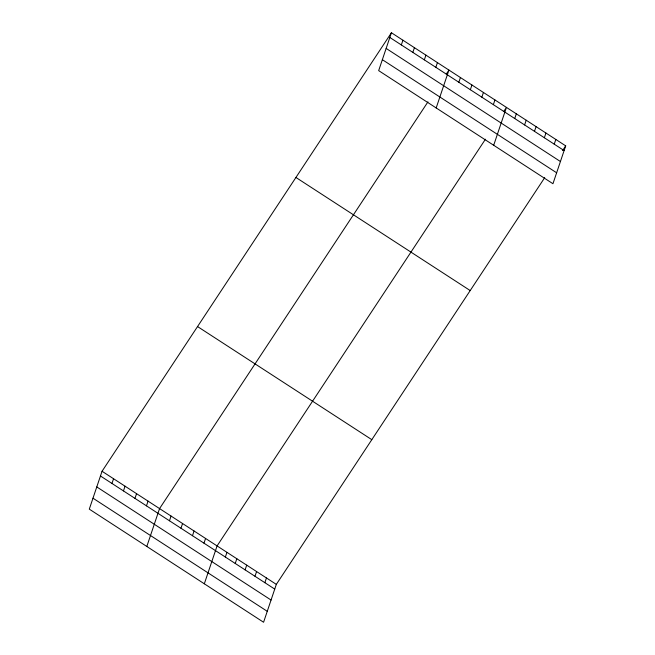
<?xml version="1.0" encoding="UTF-8"?>
<svg xmlns="http://www.w3.org/2000/svg" width="655" height="655" viewBox="0 0 655 655"><rect width="100%" height="100%" fill="white"/><g stroke="black" fill="none" stroke-linecap="round" stroke-linejoin="round"><path stroke-width="0.98" d="M391.42 32.75L378.672 70.625L552.951 183.727L565.699 145.86L391.42 32.75L102.049 471.272L89.301 509.14L263.58 622.25L276.328 584.375L544.706 177.661M111.964 483.456L113.552 478.731M123.468 490.923L125.056 486.198M134.971 498.381L136.559 493.665M146.474 505.848L148.063 501.132M146.818 546.466L159.558 508.599L427.944 101.877M169.473 520.782L171.061 516.058M180.976 528.241L182.565 523.525M192.48 535.708L194.068 530.992M203.983 543.175L205.572 538.459M204.327 583.793L217.075 545.918L485.453 139.204M225.361 557.053L226.949 552.329M401.335 44.933L402.923 40.217M235.235 563.456L236.823 558.74M412.83 52.4L414.418 47.684M245.109 569.866L246.698 565.15M424.334 59.867L425.922 55.143M254.992 576.277L256.58 571.561M435.837 67.326L437.425 62.61M264.866 582.688L266.454 577.964M436.181 107.952L448.929 70.077L446.309 74.048M458.844 82.26L460.432 77.544M470.347 89.727L471.936 85.003M481.851 97.194L483.439 92.47M493.354 104.653L494.943 99.937M493.698 145.271L506.438 107.404L503.818 111.375M514.732 118.53L516.32 113.806M524.606 124.941L526.194 120.217M534.48 131.352L536.068 126.628M544.354 137.755L545.942 133.039M554.236 144.166L555.825 139.45M562.547 150.625L565.699 145.86M389.831 37.466L564.111 150.576M386.147 48.413L560.426 161.515M382.356 59.679L556.635 172.789M295.929 177.464L470.208 290.566M197.54 326.558L371.819 439.669M102.049 471.272L276.328 584.375M100.461 475.988L274.74 589.099M96.776 486.927L271.055 600.037M92.985 498.201L267.265 611.312"/></g></svg>
